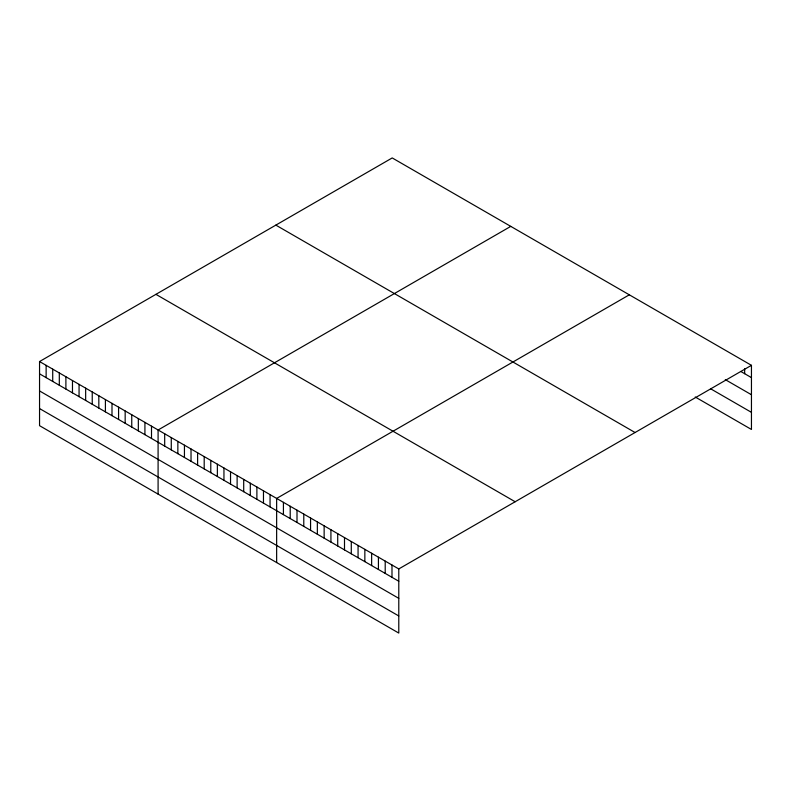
<?xml version="1.0" encoding="UTF-8"?>
<svg xmlns="http://www.w3.org/2000/svg" width="791" height="791" viewBox="0 0 791 791"><rect width="100%" height="100%" fill="white"/><g stroke="black" fill="none" stroke-linecap="round" stroke-linejoin="round"><path stroke-width="1.19" d="M39.55 361.536L398.783 568.937L398.783 633.067L39.55 425.677L39.55 361.536L392.217 157.933L751.45 365.323L751.45 429.464L695.23 397.003M510.768 226.374L158.091 429.988L158.091 494.118M629.31 294.816L276.642 498.429L276.642 562.559M398.783 568.937L751.45 365.323M740.791 371.463L751.45 377.623M725.278 379.621L751.45 394.729M710.733 388.846L751.45 412.348M275.841 225.119L635.064 432.519M155.936 294.351L515.159 501.751M39.55 373.836L398.783 581.237M39.55 390.942L398.783 598.342M39.55 408.561L398.783 615.962M744.667 368.784L744.667 373.698M391.99 565.021L391.99 577.311M385.207 561.106L385.207 573.396M378.424 557.19L378.424 569.48M371.641 553.275L371.641 565.565M364.849 549.35L364.849 561.64M358.066 545.434L358.066 557.724M351.283 541.519L351.283 553.809M344.5 537.603L344.5 549.893M337.708 533.678L337.708 545.978M330.925 529.762L330.925 542.053M324.142 525.847L324.142 538.137M317.349 521.931L317.349 534.222M310.566 518.016L310.566 530.306M303.784 514.091L303.784 526.391M297.001 510.175L297.001 522.465M290.208 506.26L290.208 518.55M283.425 502.344L283.425 514.634M270.057 494.622L270.057 506.912M263.472 490.815L263.472 503.116M256.887 487.019L256.887 499.309M250.302 483.212L250.302 495.512M243.707 479.415L243.707 491.705M237.122 475.609L237.122 487.899M230.537 471.812L230.537 484.102M223.952 468.005L223.952 480.295M217.367 464.208L217.367 476.498M210.782 460.402L210.782 472.692M204.197 456.595L204.197 468.895M197.612 452.798L197.612 465.088M191.026 448.991L191.026 461.282M184.441 445.195L184.441 457.485M177.856 441.388L177.856 453.678M171.271 437.591L171.271 449.881M164.686 433.784L164.686 446.075M151.506 426.181L151.506 438.471M144.921 422.374L144.921 434.674M138.336 418.577L138.336 430.868M131.751 414.771L131.751 427.061M125.166 410.974L125.166 423.264M118.581 407.167L118.581 419.457M111.996 403.37L111.996 415.661M105.411 399.564L105.411 411.854M98.826 395.767L98.826 408.057M92.24 391.96L92.24 404.25M85.655 388.154L85.655 400.454M79.06 384.357L79.06 396.647M72.475 380.55L72.475 392.84M65.89 376.753L65.89 389.043M59.305 372.947L59.305 385.237M52.72 369.15L52.72 381.44M46.135 365.343L46.135 377.633"/></g></svg>
